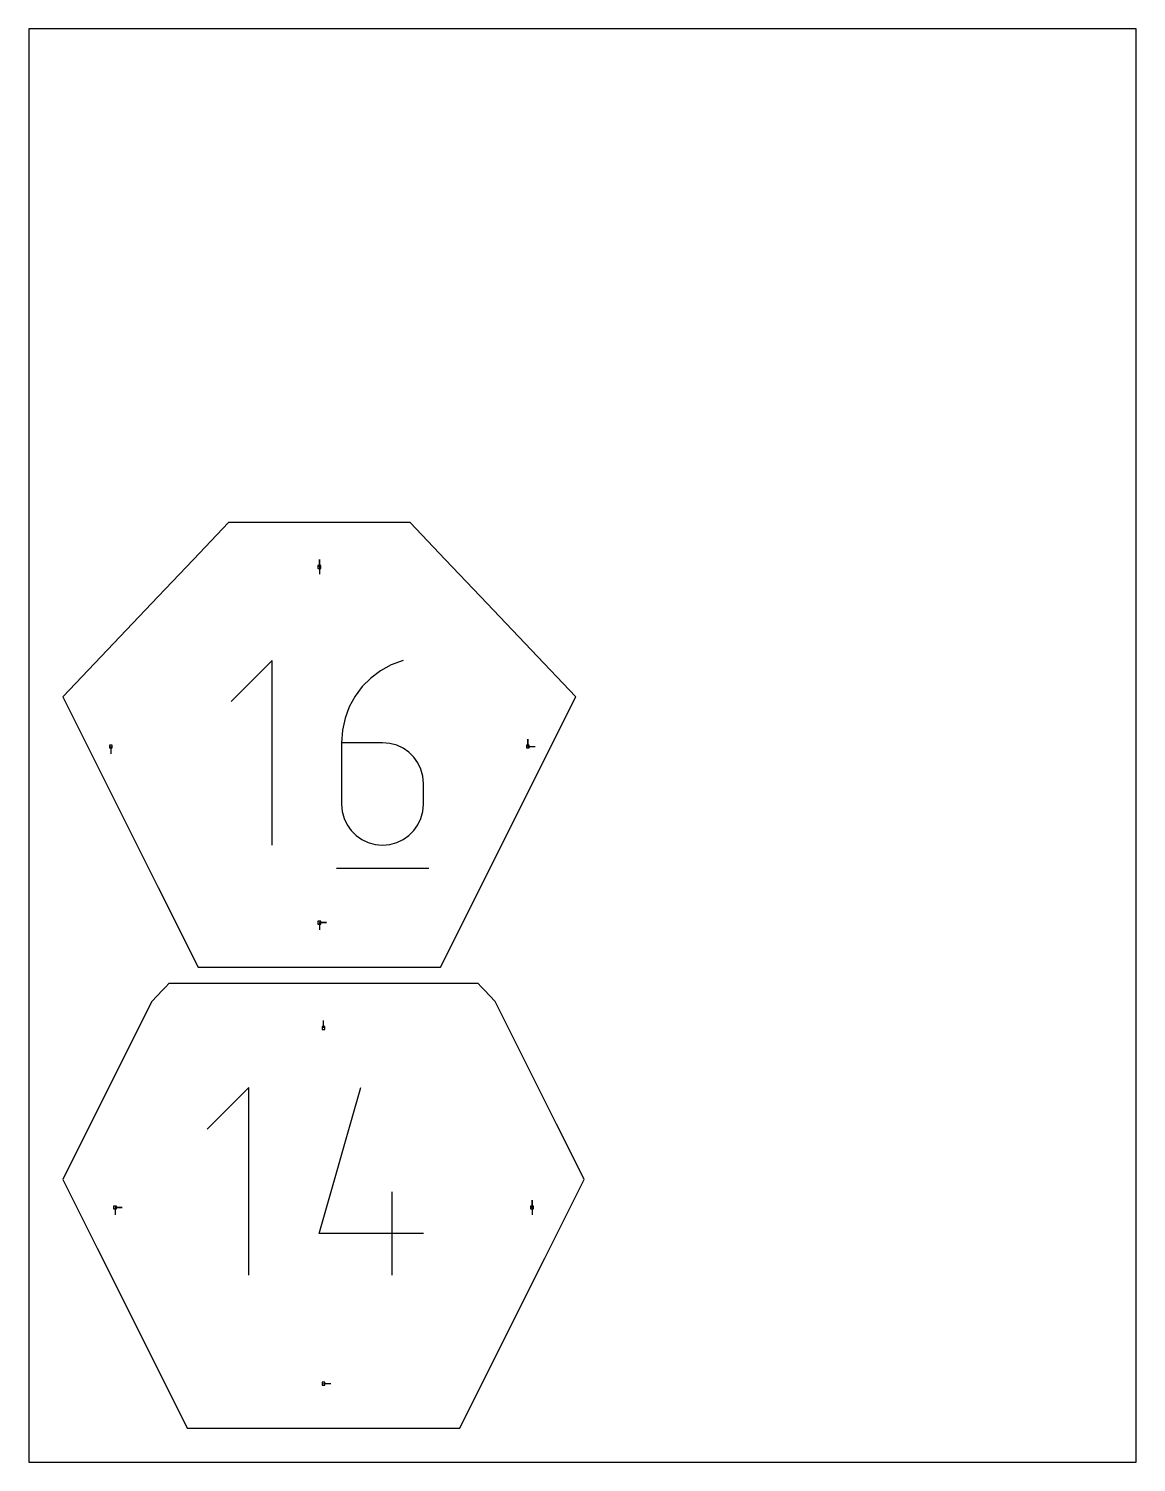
# Model space of a CAD drawing. Extents: x 0 to 8.5, y 0 to 11.
import ezdxf

# ---------------------------------------------------------------- set-up
doc = ezdxf.new("R2010")
doc.units = 0

msp = doc.modelspace()

# ---------------------------------------------------------------- linework, layer by layer
at = {"layer": 'annotation', "color": 1}
for p, q in [((2.23052, 6.870477), (2.23052, 6.926727)), ((2.23052, 6.870477), (2.23052, 6.926727)), ((2.23052, 6.926727), (2.23052, 6.870477)), ((2.23052, 6.870477), (2.23052, 6.814227)), ((1.869018, 6.152691), (1.553975, 5.837559)), ((1.869018, 4.735575), (1.869018, 6.152691)), ((2.700215, 6.073348), (2.625765, 6.017204)), ((2.78294, 6.11889), (2.700215, 6.073348)), ((2.87309, 6.152691), (2.78294, 6.11889)), ((2.87309, 6.152691), (2.87309, 6.152691)), ((2.56044, 5.951601), (2.505087, 5.87768)), ((2.625765, 6.017204), (2.56044, 5.951601)), ((2.505087, 5.87768), (2.460557, 5.79658)), ((2.460557, 5.79658), (2.427698, 5.709444)), ((2.40736, 5.617413), (2.400392, 5.521627)), ((2.427698, 5.709444), (2.40736, 5.617413)), ((2.400392, 5.521627), (2.400392, 5.050618)), ((2.715079, 5.521627), (2.400392, 5.521627)), ((2.771677, 5.516577), (2.715079, 5.521627)), ((2.824933, 5.50201), (2.771677, 5.516577)), ((2.873962, 5.478805), (2.824933, 5.50201)), ((3.83052, 5.492396), (3.83052, 5.548646)), ((3.83052, 5.492396), (3.83052, 5.548646)), ((3.83052, 5.548646), (3.83052, 5.492396)), ((0.63052, 5.492396), (0.63052, 5.436146)), ((2.917878, 5.447842), (2.873962, 5.478805)), ((2.955796, 5.409998), (2.917878, 5.447842)), ((2.98683, 5.366152), (2.955796, 5.409998)), ((3.83052, 5.492396), (3.88677, 5.492396)), ((3.010093, 5.317182), (2.98683, 5.366152)), ((3.024701, 5.263966), (3.010093, 5.317182)), ((3.029767, 5.207384), (3.024701, 5.263966)), ((3.029767, 5.050618), (3.029767, 5.207384)), ((3.029767, 5.207384), (3.029767, 5.207384)), ((2.400392, 5.050618), (2.400392, 5.050618)), ((2.400392, 5.050618), (2.405473, 4.994009)), ((2.405473, 4.994009), (2.420117, 4.94072)), ((3.010093, 4.94072), (3.024701, 4.994009)), ((3.024701, 4.994009), (3.029767, 5.050618)), ((2.420117, 4.94072), (2.443428, 4.891643)), ((2.443428, 4.891643), (2.474509, 4.847671)), ((2.474509, 4.847671), (2.512463, 4.809694)), ((2.917878, 4.809694), (2.955796, 4.847671)), ((2.955796, 4.847671), (2.98683, 4.891643)), ((2.98683, 4.891643), (3.010093, 4.94072)), ((2.512463, 4.809694), (2.556394, 4.778604)), ((2.556394, 4.778604), (2.605405, 4.755294)), ((2.605405, 4.755294), (2.658599, 4.740653)), ((2.658599, 4.740653), (2.715079, 4.735575)), ((2.715079, 4.735575), (2.771677, 4.740653)), ((2.715079, 4.735575), (2.715079, 4.735575)), ((2.771677, 4.740653), (2.824933, 4.755294)), ((2.824933, 4.755294), (2.873962, 4.778604)), ((2.873962, 4.778604), (2.917878, 4.809694)), ((2.360978, 4.558436), (3.069536, 4.558436)), ((2.23052, 4.140802), (2.28677, 4.140802)), ((2.23052, 4.140802), (2.28677, 4.140802)), ((2.28677, 4.140802), (2.23052, 4.140802)), ((2.23052, 4.140802), (2.23052, 4.084552)), ((2.2625, 3.333384), (2.2625, 3.389634)), ((1.690093, 2.876137), (1.369931, 2.555885)), ((1.690093, 1.435993), (1.690093, 2.876137)), ((2.230102, 1.756156), (2.549452, 2.876137)), ((2.790048, 1.435993), (2.790048, 2.075596)), ((3.8625, 1.955303), (3.8625, 2.011553)), ((3.8625, 1.955303), (3.8625, 2.011553)), ((3.8625, 2.011553), (3.8625, 1.955303)), ((0.6625, 1.955303), (0.71875, 1.955303)), ((0.6625, 1.955303), (0.71875, 1.955303)), ((0.71875, 1.955303), (0.6625, 1.955303)), ((0.6625, 1.955303), (0.6625, 1.899053)), ((3.8625, 1.955303), (3.8625, 1.899053)), ((3.029741, 1.756156), (2.230102, 1.756156)), ((2.2625, 0.603709), (2.31875, 0.603709))]:
    msp.add_line(p, q, dxfattribs=at)
at = {"layer": 'boundary', "color": 5}
for p, q in [((1.533832, 7.211686), (1.263793, 6.927694)), ((2.927208, 7.211686), (1.533832, 7.211686)), ((3.197246, 6.927694), (2.927208, 7.211686)), ((1.263793, 6.927694), (0.994452, 6.644436)), ((3.466588, 6.644436), (3.197246, 6.927694)), ((0.994452, 6.644436), (0.2625, 5.874663)), ((4.198539, 5.874663), (3.466588, 6.644436)), ((0.2625, 5.874663), (0.994452, 4.410913)), ((3.812616, 5.102897), (4.198539, 5.874663)), ((3.466588, 4.410913), (3.812616, 5.102897)), ((0.994452, 4.410913), (1.300144, 3.799593)), ((3.160896, 3.799593), (3.466588, 4.410913)), ((1.300144, 3.799593), (2.171654, 3.799593)), ((2.171654, 3.799593), (3.160896, 3.799593)), ((1.051514, 3.648146), (1.026432, 3.621768)), ((1.076662, 3.674593), (1.051514, 3.648146)), ((3.448338, 3.674593), (1.076662, 3.674593)), ((3.473486, 3.648146), (3.448338, 3.674593)), ((3.498568, 3.621768), (3.473486, 3.648146)), ((0.945706, 3.536871), (0.362854, 2.37129)), ((1.026432, 3.621768), (0.945706, 3.536871)), ((3.579294, 3.536871), (3.498568, 3.621768)), ((4.050221, 2.595115), (3.579294, 3.536871)), ((4.162146, 2.37129), (4.050221, 2.595115)), ((0.362854, 2.37129), (0.2625, 2.170603)), ((4.2625, 2.170603), (4.162146, 2.37129)), ((0.2625, 2.170603), (0.526336, 1.642987)), ((3.960069, 1.565804), (4.2625, 2.170603)), ((0.526336, 1.642987), (1.026432, 0.642899)), ((3.498568, 0.642899), (3.960069, 1.565804)), ((1.026432, 0.642899), (1.216652, 0.2625)), ((3.308348, 0.2625), (3.498568, 0.642899)), ((1.216652, 0.2625), (2.692785, 0.2625)), ((2.692785, 0.2625), (3.308348, 0.2625))]:
    msp.add_line(p, q, dxfattribs=at)
at = {"layer": 'frame', "color": 5}
for p, q in [((8.5, 11), (0, 11)), ((0, 11), (0, 0)), ((8.5, 0), (8.5, 11)), ((0, 0), (8.5, 0))]:
    msp.add_line(p, q, dxfattribs=at)
at = {"layer": 'hole', "color": 5}
for p, q in [((2.24177, 6.881727), (2.21927, 6.881727)), ((2.21927, 6.881727), (2.21927, 6.859227)), ((2.21927, 6.859227), (2.24177, 6.859227)), ((2.24177, 6.859227), (2.24177, 6.881727)), ((0.64177, 5.503646), (0.61927, 5.503646)), ((0.61927, 5.503646), (0.61927, 5.481146)), ((0.64177, 5.481146), (0.64177, 5.503646)), ((3.84177, 5.503646), (3.81927, 5.503646)), ((3.81927, 5.503646), (3.81927, 5.481146)), ((3.84177, 5.481146), (3.84177, 5.503646)), ((0.61927, 5.481146), (0.64177, 5.481146)), ((3.81927, 5.481146), (3.84177, 5.481146)), ((2.24177, 4.152052), (2.21927, 4.152052)), ((2.21927, 4.152052), (2.21927, 4.129552)), ((2.21927, 4.129552), (2.24177, 4.129552)), ((2.24177, 4.129552), (2.24177, 4.152052)), ((2.27375, 3.344634), (2.25125, 3.344634)), ((2.25125, 3.344634), (2.25125, 3.322134)), ((2.25125, 3.322134), (2.27375, 3.322134)), ((2.27375, 3.322134), (2.27375, 3.344634)), ((0.67375, 1.966553), (0.65125, 1.966553)), ((0.65125, 1.966553), (0.65125, 1.944053)), ((0.65125, 1.944053), (0.67375, 1.944053)), ((0.67375, 1.944053), (0.67375, 1.966553)), ((3.87375, 1.966553), (3.85125, 1.966553)), ((3.85125, 1.966553), (3.85125, 1.944053)), ((3.85125, 1.944053), (3.87375, 1.944053)), ((3.87375, 1.944053), (3.87375, 1.966553)), ((2.27375, 0.614959), (2.25125, 0.614959)), ((2.25125, 0.614959), (2.25125, 0.592459)), ((2.25125, 0.592459), (2.27375, 0.592459)), ((2.27375, 0.592459), (2.27375, 0.614959))]:
    msp.add_line(p, q, dxfattribs=at)

doc.saveas('drawing.dxf')
